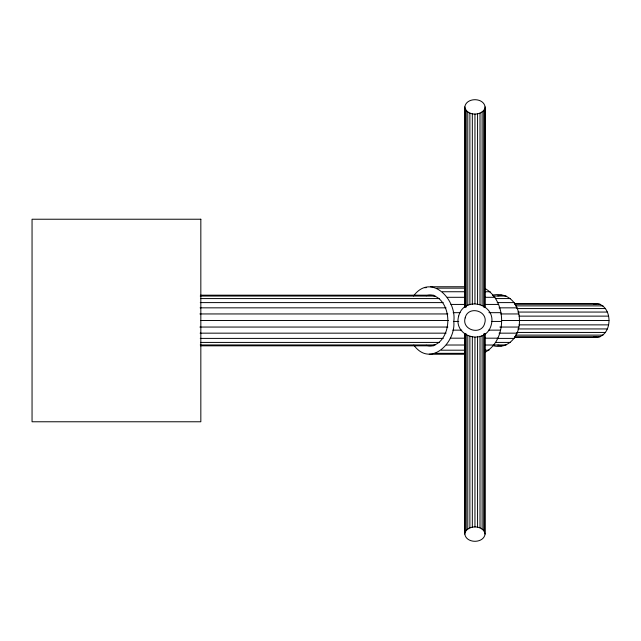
<?xml version="1.0" encoding="UTF-8"?>
<svg xmlns="http://www.w3.org/2000/svg" width="641" height="641" viewBox="0 0 641 641"><rect width="100%" height="100%" fill="white"/><g stroke="black" fill="none" stroke-linecap="round" stroke-linejoin="round"><path stroke-width="0.96" d="M485.077 333.472L485.077 534.097C483.691 543.688 466.199 543.688 464.821 534.097L464.821 333.472M493.538 345.82C509.299 349.505 520.011 334.931 519.434 320.5C519.635 304.948 509.258 291.615 492.536 295.18M514.467 337.382L597.011 337.374C612.996 335.075 612.996 305.925 597.011 303.618L514.467 303.618M413.798 345.09C430.359 368.07 456.047 342.55 453.788 321.437C456.929 299.756 431.193 272.281 413.517 295.974M484.868 352.438C507.143 340.195 507.143 301.406 485.293 288.658M464.821 307.528L464.821 106.903C466.199 97.312 483.691 97.312 485.077 106.903L485.077 307.528M484.732 307.384L485.077 106.903M464.821 534.097L465.166 333.616M464.821 106.903C466.263 115.845 481.07 116.422 484.732 108.754M465.166 532.246C468.827 524.578 483.635 525.155 485.077 534.097M497.825 295.87L501.534 295.18M593.927 304.195L597.011 303.618M430.584 286.759L465.398 286.751M424.39 287.665L426.377 287.665M436.737 288.146L464.589 288.146M442.426 291.743L465.302 291.743M485.197 291.743L490.165 291.743M200.593 295.18L433.548 295.18M200.232 296.046L435.183 296.046M493.169 296.046L506.166 296.046M447.266 297.304L465.166 297.304M485.061 297.304L495.004 297.304M200.553 298.578L439.502 298.57M495.493 298.57L510.484 298.57M200.256 302.6L443.211 302.6M497.2 302.6L514.194 302.6M514.571 304.195L600.104 304.195M450.919 304.435L464.845 304.435M484.732 304.435L498.658 304.435M515.46 305.885L602.981 305.885M200.104 307.84L446.056 307.84M499.043 307.84L517.039 307.84M516.934 308.561L605.457 308.561M517.84 312.063L607.347 312.063M453.147 312.672L460.102 312.672M488.947 312.672L500.885 312.672M199.896 313.946L447.843 313.946M500.829 313.946L518.825 313.946M519.034 316.133L608.541 316.133M200.505 320.5L448.452 320.5M501.438 320.5L608.95 320.5M453.788 321.437L458.756 321.437M491.583 321.437L501.526 321.437M519.034 324.867L608.541 324.867M199.896 327.054L447.843 327.054M499.828 327.054L518.825 327.054M517.84 328.937L607.347 328.937M452.802 330.139L461.752 330.139M488.61 330.139L500.541 330.139M516.934 332.439L605.457 332.439M200.104 333.16L446.056 333.16M499.043 333.16L517.039 333.16M515.46 335.115L602.981 335.115M514.571 336.805L600.104 336.805M450.254 338.184L465.174 338.184M485.069 338.184L498.001 338.184M200.256 338.4L443.211 338.4M497.2 338.4L514.194 338.4M200.553 342.422L439.502 342.422M495.493 342.422L510.484 342.422M200.232 344.954L435.183 344.954M494.171 344.954L506.166 344.954M446.328 345.018L465.23 345.018M485.117 345.018L494.067 345.018M200.593 345.82L433.548 345.82M441.28 350.194L465.15 350.194M485.045 350.194L489.019 350.194M435.463 353.335L465.302 353.335M429.262 354.241L465.07 354.241M593.927 336.805L597.011 337.374M497.825 345.13L501.534 345.82M484.732 333.616L484.732 532.246M483.715 110.484L483.715 307.111M483.715 333.889L483.715 530.516M482.104 111.967L482.112 305.605M482.104 335.395L482.104 529.033M480.013 113.104L480.013 304.739M480.013 336.261L480.013 527.896M477.569 113.818L477.569 304.459M477.569 336.541L477.569 527.182M474.949 114.058L474.949 303.706M474.949 337.294L474.949 526.942M472.329 113.818L472.329 304.459M472.329 336.541L472.329 527.182M469.885 113.104L469.885 304.739M469.885 336.261L469.885 527.896M467.786 111.967L467.786 305.605M467.786 335.395L467.786 529.033M466.175 110.484L466.175 307.111M466.175 333.889L466.175 530.516M465.166 108.754L465.166 307.384M426.201 295.733A25.32 17.9 90 0 1 447.827 320.5A25.32 17.9 90 0 1 426.201 345.267M458.644 316.133C452.754 337.238 485.798 346.092 491.254 324.867C497.136 303.762 464.1 294.908 458.644 316.133M465.166 317.88C461.32 330.315 481.84 335.812 484.732 323.12C488.57 310.685 468.058 305.188 465.166 317.88M200.833 219.23L32.05 219.23L32.05 421.77L200.833 421.77L200.833 219.23"/></g></svg>
